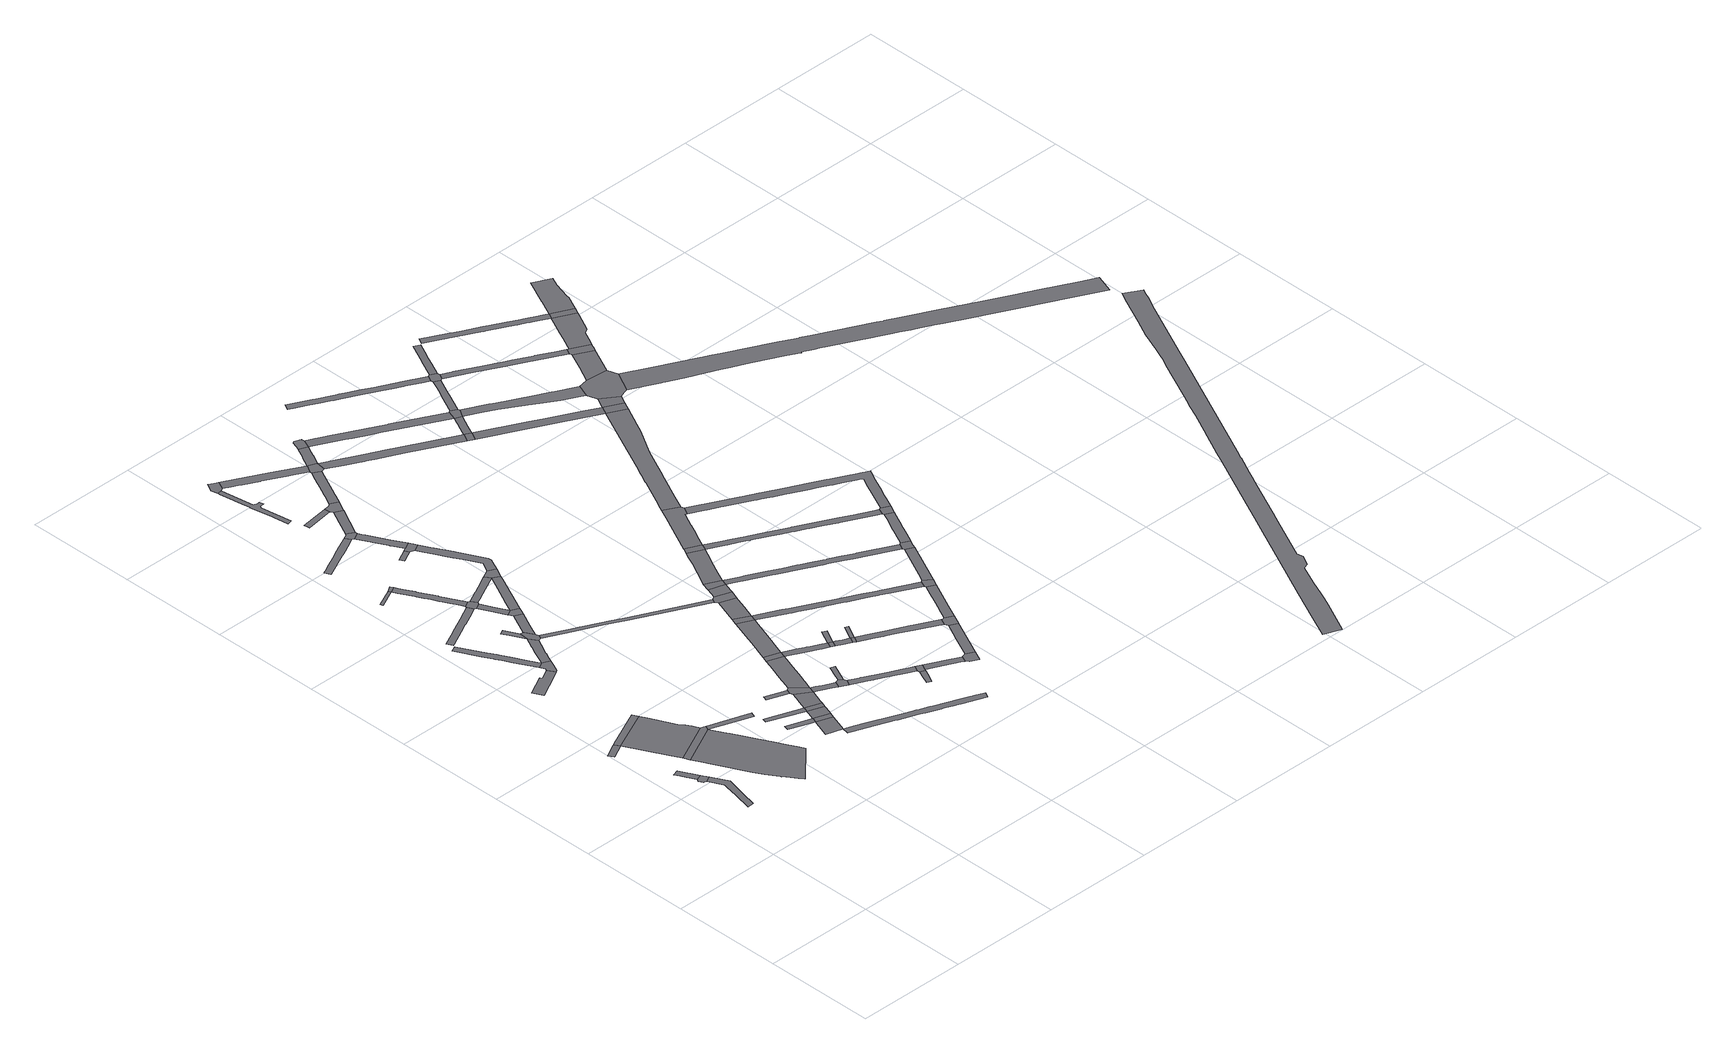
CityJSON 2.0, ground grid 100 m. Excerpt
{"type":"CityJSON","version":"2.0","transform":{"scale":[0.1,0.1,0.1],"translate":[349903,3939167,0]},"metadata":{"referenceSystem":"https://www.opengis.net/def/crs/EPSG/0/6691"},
"CityObjects":{
"road1":{"type":"Road","attributes":{"RoadStructureAttribute.sectionType":"1"},"geometry":[{"type":"MultiSurface","lod":"1","boundaries":[[[0,1,2,3,4,5,6,7,8,9]]]}]},
"road2":{"type":"Road","attributes":{"RoadStructureAttribute.sectionType":"1"},"geometry":[{"type":"MultiSurface","lod":"1","boundaries":[[[10,11,12,13,14,15,16]]]}]},
"road3":{"type":"Road","geometry":[{"type":"MultiSurface","lod":"1","boundaries":[[[17,18,19,4,3,20,21,15,14]]]}]},
"road4":{"type":"Road","attributes":{"function":"2","RoadStructureAttribute.sectionType":"1"},"geometry":[{"type":"MultiSurface","lod":"1","boundaries":[[[22,23,24,25,26,27,28,29,30,31,32,33,34,35,26]]]}]},
"road5":{"type":"Road","geometry":[{"type":"MultiSurface","lod":"1","boundaries":[[[35,36,37,22,26]]]}]},
"road6":{"type":"Road","geometry":[{"type":"MultiSurface","lod":"1","boundaries":[[[38,39,40,29,28]]]}]},
"road7":{"type":"Road","attributes":{"function":"2"},"geometry":[{"type":"MultiSurface","lod":"1","boundaries":[[[38,41,42,43,44,45,46,47,48,49,50,51,52,53,54,55,56,57,58,59,60,61,39,62,63,64,65,40,39]]]}]},
"road8":{"type":"Road","attributes":{"RoadStructureAttribute.sectionType":"1"},"geometry":[{"type":"MultiSurface","lod":"1","boundaries":[[[66,67,68,69,70,71,72,73,74]]]}]},
"road9":{"type":"Road","attributes":{"RoadStructureAttribute.sectionType":"1"},"geometry":[{"type":"MultiSurface","lod":"1","boundaries":[[[75,76,77,78,79,80,81,82,83,84,85,86,87,88,89,90]]]}]},
"road10":{"type":"Road","geometry":[{"type":"MultiSurface","lod":"1","boundaries":[[[91,70,69,92,93,94,95,96,75,90]]]}]},
"road11":{"type":"Road","attributes":{"RoadStructureAttribute.sectionType":"1"},"geometry":[{"type":"MultiSurface","lod":"1","boundaries":[[[97,98,99,100,101,102,103,104,105,106,107,108,109,110,111,112,113,114,115,116,117]]]}]},
"road12":{"type":"Road","attributes":{"RoadStructureAttribute.sectionType":"1"},"geometry":[{"type":"MultiSurface","lod":"1","boundaries":[[[96,118,119,120,121,122,123,124,125,126,127,128,75]]]}]},
"road13":{"type":"Road","attributes":{"RoadStructureAttribute.sectionType":"1"},"geometry":[{"type":"MultiSurface","lod":"1","boundaries":[[[129,130,131,132]]]}]},
"road14":{"type":"Road","attributes":{"RoadStructureAttribute.sectionType":"1"},"geometry":[{"type":"MultiSurface","lod":"1","boundaries":[[[133,134,135,136,124,137]]]}]},
"road15":{"type":"Road","attributes":{"RoadStructureAttribute.sectionType":"1"},"geometry":[{"type":"MultiSurface","lod":"1","boundaries":[[[138,139,140,141,142]]]}]},
"road16":{"type":"Road","geometry":[{"type":"MultiSurface","lod":"1","boundaries":[[[143,144,137,124,123,145,146]]]}]},
"road17":{"type":"Road","geometry":[{"type":"MultiSurface","lod":"1","boundaries":[[[147,148,132,131]]]}]},
"road18":{"type":"Road","attributes":{"RoadStructureAttribute.sectionType":"1"},"geometry":[{"type":"MultiSurface","lod":"1","boundaries":[[[149,150,151,152,153]]]}]},
"road19":{"type":"Road","geometry":[{"type":"MultiSurface","lod":"1","boundaries":[[[154,155,156,157,158,159,160,161,141]]]}]},
"road20":{"type":"Road","attributes":{"RoadStructureAttribute.sectionType":"1"},"geometry":[{"type":"MultiSurface","lod":"1","boundaries":[[[162,163,164,165,166,167,168,169,170,171,172,173,174,175,176,177,178,179,180,181,182,183,184,147,131]]]}]},
"road21":{"type":"Road","attributes":{"RoadStructureAttribute.sectionType":"1"},"geometry":[{"type":"MultiSurface","lod":"1","boundaries":[[[185,186,187,188,144,143,189,190]]]}]},
"road22":{"type":"Road","geometry":[{"type":"MultiSurface","lod":"1","boundaries":[[[141,161,191,142]]]}]},
"road23":{"type":"Road","geometry":[{"type":"MultiSurface","lod":"1","boundaries":[[[192,193,194,195,175,174,196,105,104]]]}]},
"road24":{"type":"Road","attributes":{"RoadStructureAttribute.sectionType":"1"},"geometry":[{"type":"MultiSurface","lod":"1","boundaries":[[[197,193,192,198,199,200,201]]]}]},
"road25":{"type":"Road","attributes":{"RoadStructureAttribute.sectionType":"1"},"geometry":[{"type":"MultiSurface","lod":"1","boundaries":[[[191,202,203,153,204,142]]]}]},
"road26":{"type":"Road","attributes":{"RoadStructureAttribute.sectionType":"1"},"geometry":[{"type":"MultiSurface","lod":"1","boundaries":[[[205,206,207,208,209,210,211,212,213,214,215,216,217,218,219,220,221,222,223,224,225]]]}]},
"road27":{"type":"Road","geometry":[{"type":"MultiSurface","lod":"1","boundaries":[[[226,227,228,201,200,229,230,185,190]]]}]},
"road28":{"type":"Road","attributes":{"RoadStructureAttribute.sectionType":"1"},"geometry":[{"type":"MultiSurface","lod":"1","boundaries":[[[231,232,233,234]]]}]},
"road29":{"type":"Road","geometry":[{"type":"MultiSurface","lod":"1","boundaries":[[[203,235,149,153]]]}]},
"road30":{"type":"Road","attributes":{"RoadStructureAttribute.sectionType":"1"},"geometry":[{"type":"MultiSurface","lod":"1","boundaries":[[[235,236,237,238,239,240,241,149]]]}]},
"road31":{"type":"Road","attributes":{"RoadStructureAttribute.sectionType":"1"},"geometry":[{"type":"MultiSurface","lod":"1","boundaries":[[[242,243,244,245,246,247,248,249,195,194,250,251,252,253,254,255,256,201,228,257,258,252]]]}]},
"road32":{"type":"Road","geometry":[{"type":"MultiSurface","lod":"1","boundaries":[[[233,238,237,259,260,234]]]}]},
"road33":{"type":"Road","geometry":[{"type":"MultiSurface","lod":"1","boundaries":[[[261,262,263,264,265]]]}]},
"road34":{"type":"Road","geometry":[{"type":"MultiSurface","lod":"1","boundaries":[[[266,267,268,269,270,271,272,273,274,275,276,277,278,279,280,281,282,283]]]}]},
"road35":{"type":"Road","geometry":[{"type":"MultiSurface","lod":"1","boundaries":[[[284,285,214,213,286,287,288,289]]]}]},
"road36":{"type":"Road","attributes":{"RoadStructureAttribute.sectionType":"1"},"geometry":[{"type":"MultiSurface","lod":"1","boundaries":[[[290,291,292,293,259,237,294,295]]]}]},
"road37":{"type":"Road","attributes":{"RoadStructureAttribute.sectionType":"1"},"geometry":[{"type":"MultiSurface","lod":"1","boundaries":[[[296,297,298,299,300,260,259,301,302,303,304,305,306,307,308,309]]]}]},
"road38":{"type":"Road","attributes":{"RoadStructureAttribute.sectionType":"1"},"geometry":[{"type":"MultiSurface","lod":"1","boundaries":[[[310,311,312,313,287,286,314,315,316,317,318,319,320,321,322,323,324]]]}]},
"road39":{"type":"Road","attributes":{"RoadStructureAttribute.sectionType":"1"},"geometry":[{"type":"MultiSurface","lod":"1","boundaries":[[[325,326,327,328,329,330,331,332,333,334,335,336,337,338,339,340,341,342,343,344,345,346,347,348,349,350,351,352,353,354,355,356,357,358,359,159,360]]]}]},
"road40":{"type":"Road","geometry":[{"type":"MultiSurface","lod":"1","boundaries":[[[361,283,282,362,363,364,365]]]}]},
"road41":{"type":"Road","attributes":{"RoadStructureAttribute.sectionType":"1"},"geometry":[{"type":"MultiSurface","lod":"1","boundaries":[[[145,366,367,368,369,370,371,372,373,374,375,376,377,378,379,146]]]}]},
"road42":{"type":"Road","attributes":{"RoadStructureAttribute.sectionType":"1"},"geometry":[{"type":"MultiSurface","lod":"1","boundaries":[[[380,381,382,383,384,385]]]}]},
"road43":{"type":"Road","geometry":[{"type":"MultiSurface","lod":"1","boundaries":[[[258,386,387,242,252]]]}]},
"road44":{"type":"Road","geometry":[{"type":"MultiSurface","lod":"1","boundaries":[[[388,389,390,391,324,323,261,265]]]}]},
"road45":{"type":"Road","geometry":[{"type":"MultiSurface","lod":"1","boundaries":[[[392,393,394,395,290,295]]]}]},
"road46":{"type":"Road","attributes":{"RoadStructureAttribute.sectionType":"1"},"geometry":[{"type":"MultiSurface","lod":"1","boundaries":[[[396,397,398,289,288,399]]]}]},
"road47":{"type":"Road","attributes":{"RoadStructureAttribute.sectionType":"1"},"geometry":[{"type":"MultiSurface","lod":"1","boundaries":[[[386,400,401,402,403,404,405,389,388,406,407,408,409,410,411,412,413,414,415,387]]]}]},
"road48":{"type":"Road","geometry":[{"type":"MultiSurface","lod":"1","boundaries":[[[416,417,296,309]]]}]},
"road49":{"type":"Road","attributes":{"RoadStructureAttribute.sectionType":"1"},"geometry":[{"type":"MultiSurface","lod":"1","boundaries":[[[418,419,420,395,394]]]}]},
"road50":{"type":"Road","geometry":[{"type":"MultiSurface","lod":"1","boundaries":[[[421,422,423,385,384,396,399,424,425,426,427]]]}]},
"road51":{"type":"Road","attributes":{"RoadStructureAttribute.sectionType":"1"},"geometry":[{"type":"MultiSurface","lod":"1","boundaries":[[[428,429,430,431,432,433,434,435,436,417,416]]]}]},
"road52":{"type":"Road","attributes":{"RoadStructureAttribute.sectionType":"1"},"geometry":[{"type":"MultiSurface","lod":"1","boundaries":[[[437,438,439,440,441,442,393,392,443,444,445,446,447,448,449,450,451,452]]]}]},
"road53":{"type":"Road","attributes":{"RoadStructureAttribute.sectionType":"1"},"geometry":[{"type":"MultiSurface","lod":"1","boundaries":[[[453,454,363,362,455,456,457,458,459,460,461,462,463,464]]]}]},
"road54":{"type":"Road","attributes":{"RoadStructureAttribute.sectionType":"1"},"geometry":[{"type":"MultiSurface","lod":"1","boundaries":[[[465,466,467,468,469,470,471,472,473,474,475,476,477,416,309]]]}]},
"road55":{"type":"Road","attributes":{"RoadStructureAttribute.sectionType":"1"},"geometry":[{"type":"MultiSurface","lod":"1","boundaries":[[[426,478,479,480,481,482,483,484,485,486,487,488,489,490,491,427]]]}]},
"road56":{"type":"Road","geometry":[{"type":"MultiSurface","lod":"1","boundaries":[[[492,493,433,432,494]]]}]},
"road57":{"type":"Road","attributes":{"RoadStructureAttribute.sectionType":"1"},"geometry":[{"type":"MultiSurface","lod":"1","boundaries":[[[495,496,497,498,499,500,501]]]}]},
"road58":{"type":"Road","geometry":[{"type":"MultiSurface","lod":"1","boundaries":[[[468,502,503,469]]]}]},
"road59":{"type":"Road","attributes":{"RoadStructureAttribute.sectionType":"1"},"geometry":[{"type":"MultiSurface","lod":"1","boundaries":[[[504,505,506,507,492,494]]]}]},
"road60":{"type":"Road","geometry":[{"type":"MultiSurface","lod":"1","boundaries":[[[451,501,500,508,509,452]]]}]},
"road61":{"type":"Road","attributes":{"RoadStructureAttribute.sectionType":"1"},"geometry":[{"type":"MultiSurface","lod":"1","boundaries":[[[502,510,511,512,513,514,503]]]}]},
"road62":{"type":"Road","attributes":{"RoadStructureAttribute.sectionType":"1"},"geometry":[{"type":"MultiSurface","lod":"1","boundaries":[[[503,515,516,469]]]}]},
"road63":{"type":"Road","geometry":[{"type":"MultiSurface","lod":"1","boundaries":[[[463,484,483,517,518,464]]]}]},
"road64":{"type":"Road","geometry":[{"type":"MultiSurface","lod":"1","boundaries":[[[519,512,511,520]]]}]},
"road65":{"type":"Road","geometry":[{"type":"MultiSurface","lod":"1","boundaries":[[[370,369,521,507,506,522,523]]]}]},
"road66":{"type":"Road","attributes":{"RoadStructureAttribute.sectionType":"1"},"geometry":[{"type":"MultiSurface","lod":"1","boundaries":[[[508,524,525,526,527,528,529,530,531,509]]]}]},
"road67":{"type":"Road","attributes":{"RoadStructureAttribute.sectionType":"1"},"geometry":[{"type":"MultiSurface","lod":"1","boundaries":[[[522,532,533,534,523]]]}]},
"road68":{"type":"Road","attributes":{"RoadStructureAttribute.sectionType":"1"},"geometry":[{"type":"MultiSurface","lod":"1","boundaries":[[[519,535,536,512]]]}]},
"road69":{"type":"Road","attributes":{"RoadStructureAttribute.sectionType":"1"},"geometry":[{"type":"MultiSurface","lod":"1","boundaries":[[[537,538,539,464,518,540,541,542,543,544,545,546]]]}]},
"road70":{"type":"Road","geometry":[{"type":"MultiSurface","lod":"1","boundaries":[[[547,548,534,533]]]}]},
"road71":{"type":"Road","geometry":[{"type":"MultiSurface","lod":"1","boundaries":[[[537,546,549,550,551,552,553,554,555]]]}]},
"road72":{"type":"Road","geometry":[{"type":"MultiSurface","lod":"1","boundaries":[[[556,557,558,529,528,559,560]]]}]},
"road73":{"type":"Road","attributes":{"RoadStructureAttribute.sectionType":"1"},"geometry":[{"type":"MultiSurface","lod":"1","boundaries":[[[561,562,563,564,565,566,567,568,569,570,571,572,573,574,575,576,577,519,520]]]}]},
"road74":{"type":"Road","attributes":{"RoadStructureAttribute.sectionType":"1"},"geometry":[{"type":"MultiSurface","lod":"1","boundaries":[[[578,579,580,581,582,583,584,548,547,585,586,587,588,589,590]]]}]},
"road75":{"type":"Road","attributes":{"RoadStructureAttribute.sectionType":"1"},"geometry":[{"type":"MultiSurface","lod":"1","boundaries":[[[432,591,592,593,594,595,596,597,598,599,600,601,602,603,604,605,606,607,608,609,610,611,612,613,614,615,616,617,618,619,620,494]]]}]},
"road76":{"type":"Road","attributes":{"RoadStructureAttribute.sectionType":"1"},"geometry":[{"type":"MultiSurface","lod":"1","boundaries":[[[621,622,623,624,625,626,627,628,558,557]]]}]},
"road77":{"type":"Road","geometry":[{"type":"MultiSurface","lod":"1","boundaries":[[[629,630,578,590,631]]]}]},
"road78":{"type":"Road","attributes":{"RoadStructureAttribute.sectionType":"1"},"geometry":[{"type":"MultiSurface","lod":"1","boundaries":[[[632,633,634,635,636,637,638,518,517,639,640,641,642,643,644,645,646,647,648,649]]]}]},
"road79":{"type":"Road","geometry":[{"type":"MultiSurface","lod":"1","boundaries":[[[623,650,651,652,569,568,624]]]}]},
"road80":{"type":"Road","geometry":[{"type":"MultiSurface","lod":"1","boundaries":[[[653,654,655,656,629,631,657,658,659,660,661,662,663,664,665,666,667]]]}]},
"road81":{"type":"Road","attributes":{"RoadStructureAttribute.sectionType":"1"},"geometry":[{"type":"MultiSurface","lod":"1","boundaries":[[[668,669,670,671,672,673,674,675,676,677,678,679,680,681,682,683,684,685,686,687,688,689,690,549,546]]]}]},
"road82":{"type":"Road","attributes":{"RoadStructureAttribute.sectionType":"1"},"geometry":[{"type":"MultiSurface","lod":"1","boundaries":[[[691,692,693,694,695,696,697,698,699,700,701,702,703,704,705,706,547,533,707,708,709,710,711,712,713,714,715,716,717,718,719]]]}]},
"road83":{"type":"Road","attributes":{"RoadStructureAttribute.sectionType":"1"},"geometry":[{"type":"MultiSurface","lod":"1","boundaries":[[[720,721,722,723,724,725,726,651,650]]]}]},
"road84":{"type":"Road","geometry":[{"type":"MultiSurface","lod":"1","boundaries":[[[727,649,648,728]]]}]},
"road85":{"type":"Road","geometry":[{"type":"MultiSurface","lod":"1","boundaries":[[[722,721,729,730,731,610,609]]]}]},
"road86":{"type":"Road","attributes":{"RoadStructureAttribute.sectionType":"1"},"geometry":[{"type":"MultiSurface","lod":"1","boundaries":[[[732,733,734,735,736,737,738,739,740,741,742,743,744,745,746,747,748,749,750,751,752,753,754,755,756,757,758,759,760,761,762,763]]]}]},
"road87":{"type":"Road","attributes":{"RoadStructureAttribute.sectionType":"1"},"geometry":[{"type":"MultiSurface","lod":"1","boundaries":[[[764,765,766,767,768,769,770,771,772,773,774,775,776,777,778,779,780,781,782,783,784,785,786,787,788,789,790,791,792,793,794,795,631,590]]]}]},
"road88":{"type":"Road","attributes":{"RoadStructureAttribute.sectionType":"1"},"geometry":[{"type":"MultiSurface","lod":"1","boundaries":[[[796,797,798,799,800,801,731,730]]]}]},
"road89":{"type":"Road","geometry":[{"type":"MultiSurface","lod":"1","boundaries":[[[802,803,675,674,804,805,806]]]}]},
"road90":{"type":"Road","geometry":[{"type":"MultiSurface","lod":"1","boundaries":[[[798,797,807,808,809,691,719]]]}]},
"road91":{"type":"Road","attributes":{"RoadStructureAttribute.sectionType":"1"},"geometry":[{"type":"MultiSurface","lod":"1","boundaries":[[[810,811,812,813,814,815,816,817,818,819,653,667,820,821,822,823,824,825,826,827,828,829]]]}]},
"road92":{"type":"Road","attributes":{"RoadStructureAttribute.sectionType":"1"},"geometry":[{"type":"MultiSurface","lod":"1","boundaries":[[[830,831,832,833,834,835,836,802,806]]]}]},
"road93":{"type":"Road","attributes":{"RoadStructureAttribute.sectionType":"1"},"geometry":[{"type":"MultiSurface","lod":"1","boundaries":[[[837,838,839,840,841,727,728,842,843,829]]]}]},
"road94":{"type":"Road","attributes":{"RoadStructureAttribute.sectionType":"1"},"geometry":[{"type":"MultiSurface","lod":"1","boundaries":[[[844,845,846,847,848,849,850,851,852,853,854,855,856,857,858,859,860,861,862,863,666,665,864,865,866,867,868,869,870,871,872,873,874,875,876,877,878,879,880,881,882,883,884,885,886,887,888,889,890,891]]]}]},
"road95":{"type":"Road","attributes":{"RoadStructureAttribute.sectionType":"1"},"geometry":[{"type":"MultiSurface","lod":"1","boundaries":[[[892,893,894,895,896,897,898,805,804,674,899,900,901,902,903,904,905,906,907,649,727,908,909,910,911,912,913,914,915,804,916,917,918,919,920,921,922,923,924,925]]]}]},
"road96":{"type":"Road","attributes":{"RoadStructureAttribute.sectionType":"1"},"geometry":[{"type":"MultiSurface","lod":"1","boundaries":[[[926,927,928,929,809,808,930,931,932,933,934,935,936,937]]]}]},
"road97":{"type":"Road","geometry":[{"type":"MultiSurface","lod":"1","boundaries":[[[833,832,938,939,940,941,732,763]]]}]},
"road98":{"type":"Road","geometry":[{"type":"MultiSurface","lod":"1","boundaries":[[[890,781,780,937,936,891]]]}]},
"road99":{"type":"Road","attributes":{"RoadStructureAttribute.sectionType":"1"},"geometry":[{"type":"MultiSurface","lod":"1","boundaries":[[[942,943,944,945,946,947,948,949,941,940]]]}]},
"road100":{"type":"Road","geometry":[{"type":"MultiSurface","lod":"1","boundaries":[[[828,950,837,829]]]}]},
"road101":{"type":"Road","attributes":{"RoadStructureAttribute.sectionType":"1"},"geometry":[{"type":"MultiSurface","lod":"1","boundaries":[[[951,952,953,837,950,954,955]]]}]},
"road102":{"type":"Road","attributes":{"RoadStructureAttribute.sectionType":"1"},"geometry":[{"type":"MultiSurface","lod":"1","boundaries":[[[956,957,958,959,960,961,962,963,964,965,966,967,968,969,970,971,939,938,972,973,974,975,976,977,978,979,980]]]}]},
"road103":{"type":"Road","geometry":[{"type":"MultiSurface","lod":"1","boundaries":[[[954,981,982,983,984,985,925,924,986,955]]]}]},
"road104":{"type":"Road","attributes":{"RoadStructureAttribute.sectionType":"1"},"geometry":[{"type":"MultiSurface","lod":"1","boundaries":[[[984,987,988,989,990,985]]]}]},
"road105":{"type":"Road","attributes":{"RoadStructureAttribute.sectionType":"1"},"geometry":[{"type":"MultiSurface","lod":"1","boundaries":[[[991,992,993,994,995,996,997,998,999,1000,1001,1002,1003,1004,1005,1006,1007,1008,1009,1010,1011,1012,1013,1014,1015,1016,1017,1018,1019,1020,1021,1022,1023]]]}]},
"road106":{"type":"Road","geometry":[{"type":"MultiSurface","lod":"1","boundaries":[[[956,980,1024,989,988,1025,1026,1027,1028]]]}]},
"road107":{"type":"Road","attributes":{"RoadStructureAttribute.sectionType":"1"},"geometry":[{"type":"MultiSurface","lod":"1","boundaries":[[[1029,1030,1031,1032,1028,1027,1033,1034,1035,1036,1037,1038,1039,1040,1041]]]}]},
"road108":{"type":"Road","geometry":[{"type":"MultiSurface","lod":"1","boundaries":[[[1040,1042,1007,1006,1041]]]}]},
"road109":{"type":"Road","attributes":{"RoadStructureAttribute.sectionType":"1"},"geometry":[{"type":"MultiSurface","lod":"1","boundaries":[[[1043,1044,1045,1007,1042,1046,1047,1048,1049]]]}]},
"road110":{"type":"Road","attributes":{"RoadStructureAttribute.sectionType":"1"},"geometry":[{"type":"MultiSurface","lod":"1","boundaries":[[[1050,1051,1052,1053,1054,1055,1056,1057,1058,1059,1060,1061,1062,1063,1064,1065,1066,1067,1068,1069,1070,1071,1072,1073,1074,1075,1076,1077,1078,1079,1080,1081,1082,1083,1084,1085,1086,1087,1088,1089,1090,1091,1092,1093,1094,1095,1096,1097,1098,1099,1100,1101,1102,1103,1104]]]}]},
"road111":{"type":"Road","attributes":{"RoadStructureAttribute.sectionType":"1"},"geometry":[{"type":"MultiSurface","lod":"1","boundaries":[[[982,1105,1106,1107,1108,1109,1110,1111,1112,1113,1114,1115,1116,1117,1118,1119,1120,1121,1122,1123,1124,1125,1126,1127,1128,1129,1130,1131,1132,1133,1134,1135,1136,1137,1138,1139,1140,1141,1142,1143,1144,1145,1146,1147,1148,1149,1150,1151,1152,1153,1154,1155,1156,1157,1158,1159,1160,1161,1162,983]]]}]}
},
"vertices":[
[354,1576,0],[392,1729,0],[435,1906,0],[358,2055,0],[307,2029,0],[369,1904,0],[367,1884,0],[364,1874,0],[336,1742,0],[299,1575,0],
[187,2268,0],[210,2223,0],[234,2176,0],[254,2136,0],[272,2099,0],[326,2119,0],[241,2288,0],
[261,2078,0],[281,2038,0],[302,2030,0],[346,2079,0],[343,2086,0],
[135,2868,0],[125,2862,0],[2,2800,0],[28,2747,0],[165,2819,0],[338,2471,0],[386,2374,0],[758,2558,0],[727,2619,0],[705,2664,0],[670,2696,0],[647,2745,0],[560,2930,0],[531,2991,0],
[506,3045,0],[150,2877,0],
[414,2316,0],[786,2501,0],[801,2543,0],
[453,2239,0],[496,2151,0],[636,1867,0],[686,1783,0],[751,1676,0],[754,1670,0],[755,1670,0],[775,1642,0],[778,1638,0],[794,1614,0],[831,1562,0],[859,1523,0],[1143,1803,0],[1120,1848,0],[1071,1944,0],[1027,2030,0],[959,2162,0],[903,2271,0],[865,2345,0],[864,2347,0],[841,2391,0],[900,2462,0],[1156,2374,0],[1170,2416,0],[913,2505,0],
[209,3693,0],[323,3753,0],[472,3836,0],[489,3846,0],[450,3912,0],[417,3893,0],[354,3856,0],[341,3878,0],[162,3784,0],
[490,4004,0],[472,4036,0],[422,4128,0],[378,4214,0],[330,4308,0],[322,4323,0],[284,4396,0],[168,4621,0],[115,4595,0],[222,4384,0],[267,4299,0],[272,4288,0],[298,4238,0],[340,4157,0],[340,4155,0],[435,3975,0],
[459,3930,0],[503,3857,0],[531,3916,0],[548,3954,0],[550,3957,0],[557,3973,0],
[184,4645,0],[334,4722,0],[340,4725,0],[344,4727,0],[428,4769,0],[430,4770,0],[515,4813,0],[615,4863,0],[588,4917,0],[468,4856,0],[465,4854,0],[426,4834,0],[403,4823,0],[373,4807,0],[371,4806,0],[340,4791,0],[324,4783,0],[322,4782,0],[293,4767,0],[148,4695,0],[175,4640,0],
[575,4013,0],[585,4035,0],[601,4070,0],[602,4072,0],[624,4118,0],[678,4227,0],[630,4303,0],[583,4205,0],[581,4201,0],[558,4152,0],[503,4036,0],
[146,5410,0],[157,5388,0],[320,5467,0],[309,5488,0],
[576,4514,0],[533,4495,0],[567,4429,0],[613,4338,0],[639,4386,0],
[1229,2115,0],[1219,2070,0],[1323,2032,0],[1437,1990,0],[1452,2036,0],
[714,4301,0],[668,4381,0],[710,4238,0],[724,4272,0],
[375,5493,0],[360,5523,0],
[1501,2178,0],[1200,2286,0],[1177,2294,0],[1166,2257,0],[1487,2136,0],
[1430,1972,0],[1404,1897,0],[1401,1888,0],[1397,1878,0],[1377,1820,0],[1523,1779,0],[1576,1934,0],[1579,1941,0],
[345,5419,0],[410,5294,0],[414,5285,0],[442,5230,0],[457,5202,0],[467,5182,0],[468,5181,0],[498,5122,0],[501,5116,0],[538,5043,0],[548,5023,0],[553,5014,0],[592,4936,0],[646,4965,0],[637,4983,0],[540,5172,0],[538,5177,0],[464,5320,0],[457,5334,0],[454,5340,0],[420,5406,0],[399,5446,0],[382,5477,0],
[767,4589,0],[726,4503,0],[711,4472,0],[669,4383,0],[768,4414,0],[836,4556,0],
[1595,1987,0],
[631,4859,0],[686,4883,0],[693,4903,0],[665,4957,0],[588,4918,0],
[743,4769,0],[695,4730,0],[701,4717,0],[746,4630,0],[800,4657,0],
[1620,2061,0],[1629,2086,0],[1476,2105,0],
[159,5951,0],[383,6059,0],[384,6059,0],[387,6061,0],[392,6063,0],[461,6097,0],[500,6116,0],[504,6118,0],[585,6158,0],[555,6210,0],[542,6203,0],[460,6164,0],[443,6156,0],[400,6134,0],[358,6114,0],[309,6090,0],[260,6066,0],[208,6040,0],[151,6012,0],[148,6010,0],[133,6003,0],
[840,4565,0],[867,4621,0],[868,4624,0],[747,4626,0],[751,4625,0],
[1384,2497,0],[1369,2455,0],[1554,2389,0],[1568,2432,0],
[1643,2128,0],
[1654,2158,0],[1696,2278,0],[1566,2363,0],[1538,2281,0],[1533,2269,0],[1531,2264,0],
[962,5108,0],[894,5074,0],[890,5071,0],[781,5014,0],[774,5010,0],[771,5009,0],[673,4961,0],[666,4958,0],[734,4924,0],[798,4956,0],[991,5053,0],[929,4924,0],[902,4870,0],[875,4814,0],[844,4750,0],[1041,4983,0],[1059,5020,0],
[1717,2334,0],[1596,2448,0],
[766,5775,0],[658,5719,0],[679,5679,0],[746,5714,0],[787,5735,0],
[281,7286,0],[318,7048,0],[326,6998,0],[326,6997,0],[344,6891,0],[361,6790,0],[364,6771,0],[384,6648,0],[426,6657,0],[382,6937,0],[391,6954,0],[434,6963,0],[422,7000,0],[390,6994,0],[377,7002,0],[369,7008,0],[322,7308,0],[279,7301,0],
[595,6229,0],[557,6211,0],[603,6151,0],[669,6186,0],[669,6208,0],[601,6242,0],
[1906,2242,0],[1812,2287,0],[1809,2289,0],[1758,2314,0],[1836,2210,0],[1880,2188,0],
[1722,2810,0],[1701,2749,0],[1634,2555,0],[1625,2532,0],[1615,2504,0],[1725,2358,0],[1746,2419,0],[1749,2428,0],[1767,2479,0],[1783,2522,0],[1829,2658,0],[1837,2680,0],[1839,2686,0],[1865,2761,0],
[848,5843,0],[791,5952,0],[698,6130,0],[692,6142,0],[632,6096,0],[664,6035,0],[671,6021,0],[724,5923,0],[728,5916,0],[738,5895,0],[739,5894,0],[741,5889,0],[742,5887,0],[793,5789,0],[858,5823,0],
[1538,1708,0],[1730,1633,0],[1894,1569,0],[1905,1565,0],[2060,1504,0],[2110,1484,0],[2116,1482,0],[2196,1450,0],[2239,1432,0],[2260,1424,0],[2329,1398,0],[2387,1375,0],[2392,1373,0],[2596,1292,0],[2598,1291,0],[2624,1344,0],[2622,1345,0],[2535,1379,0],[2510,1390,0],[2507,1391,0],[2430,1422,0],[2326,1463,0],[2206,1511,0],[2199,1514,0],[2102,1551,0],[2089,1557,0],[2084,1559,0],[2078,1561,0],[2064,1566,0],[1976,1601,0],[1808,1666,0],[1804,1668,0],[1711,1705,0],[1606,1746,0],[1593,1751,0],[1511,1719,0],
[269,7364,0],[346,7325,0],[384,7399,0],[351,7416,0],[307,7439,0],
[954,4122,0],[1187,4011,0],[1344,3936,0],[1978,3631,0],[1995,3667,0],[1790,3765,0],[1354,3972,0],[1239,4027,0],[1187,4052,0],[1026,4129,0],[1023,4131,0],[946,4168,0],[943,4169,0],[942,4170,0],
[656,6573,0],[455,6542,0],[460,6513,0],[463,6492,0],[720,6532,0],[712,6581,0],
[1103,5112,0],[1034,5145,0],
[827,5723,0],[893,5757,0],[878,5786,0],[865,5810,0],
[1959,2150,0],[1984,2202,0],[1974,2231,0],[1940,2253,0],
[737,6507,0],[674,6384,0],[672,6381,0],[806,6471,0],
[1156,5224,0],[1155,5253,0],[1034,5486,0],[1027,5500,0],[952,5643,0],[949,5649,0],[855,5667,0],[855,5666,0],[904,5570,0],[904,5569,0],[939,5503,0],[969,5446,0],[994,5399,0],[1006,5376,0],[1015,5359,0],[1079,5234,0],
[1884,2817,0],[1742,2866,0],
[2048,2392,0],[2011,2407,0],[1971,2320,0],
[777,6598,0],[763,6590,0],[753,6587,0],[813,6485,0],[839,6535,0],[859,6574,0],[788,6610,0],
[1963,3044,0],[1963,3045,0],[1989,3119,0],[2014,3191,0],[2035,3252,0],[1899,3320,0],[1853,3186,0],[1829,3117,0],[1809,3059,0],
[2435,1985,0],[2375,2014,0],[2278,2061,0],[2091,2151,0],[2087,2153,0],[2080,2157,0],[1991,2135,0],[1992,2134,0],[2059,2101,0],[2093,2084,0],[2134,2064,0],[2147,2058,0],[2253,2007,0],[2366,1952,0],[2452,1910,0],[2479,1964,0],
[755,7211,0],[401,7391,0],[392,7301,0],[395,7300,0],[479,7257,0],[492,7251,0],[622,7185,0],[626,7183,0],[805,7091,0],[855,7066,0],[971,7006,0],[1018,7076,0],
[2012,2688,0],[2136,2629,0],[2141,2626,0],[2197,2599,0],[2223,2652,0],[2167,2680,0],[2165,2681,0],[2100,2712,0],[2079,2723,0],[2073,2726,0],[2060,2732,0],[1995,2763,0],[1980,2770,0],
[875,6605,0],[895,6646,0],[905,6665,0],[913,6679,0],[995,6850,0],[1043,6944,0],[978,6987,0],[935,6907,0],[932,6900,0],[931,6898,0],[891,6813,0],[843,6718,0],[834,6700,0],[790,6614,0],
[1920,3382,0],[1919,3377,0],[2055,3309,0],
[2428,1821,0],[2399,1757,0],[2436,1739,0],[2479,1826,0],[2495,1859,0],[2500,1869,0],[2460,1889,0],
[2236,2580,0],[2261,2633,0],
[2097,3430,0],[2129,3523,0],[2140,3553,0],[1997,3603,0],
[2507,1884,0],[2533,1938,0],
[2275,2561,0],[2363,2518,0],[2389,2572,0],[2332,2600,0],[2283,2623,0],
[2332,2764,0],[2288,2781,0],
[1076,6955,0],[1092,7042,0],
[2419,2559,0],[2392,2504,0],
[1986,3627,0],[2167,3631,0],[2025,3680,0],
[2531,1873,0],[2580,1848,0],[2598,1839,0],[2769,1758,0],[2800,1743,0],[2825,1797,0],[2712,1851,0],[2623,1894,0],
[2176,3658,0],[2203,3734,0],[2059,3782,0],
[2487,2689,0],[2458,2701,0],
[1117,7276,0],[1070,7181,0],[1066,7173,0],[1102,7060,0],[1107,7070,0],[1141,7137,0],[1144,7144,0],[1177,7209,0],[1185,7225,0],[1194,7244,0],
[2222,3792,0],[2084,3857,0],
[1228,7322,0],[1226,7332,0],[1224,7343,0],[1226,7345,0],[1168,7370,0],[1150,7363,0],[1119,7280,0],
[2894,1681,0],[2940,1776,0],[2869,1811,0],[2817,1735,0],[2822,1716,0],
[2460,2471,0],[2526,2439,0],[2586,2410,0],[2612,2398,0],[2683,2364,0],[2818,2297,0],[2875,2270,0],[3023,2195,0],[3052,2254,0],[2873,2343,0],[2830,2363,0],[2679,2435,0],[2664,2442,0],[2498,2521,0],[2497,2522,0],[2483,2528,0],[2448,2544,0],
[2273,4232,0],[2246,4178,0],[2208,4101,0],[2187,4058,0],[2166,4016,0],[2141,3967,0],[2115,3917,0],[2267,3885,0],[2312,3979,0],[2331,4014,0],[2363,4078,0],[2379,4109,0],[2409,4168,0],
[2150,3195,0],[2189,3176,0],[2206,3168,0],[2267,3137,0],[2279,3132,0],[2290,3127,0],[2305,3119,0],[2365,3089,0],[2371,3087,0],[2451,3047,0],[2655,2947,0],[2694,2928,0],[2705,2922,0],[2852,2851,0],[2872,2841,0],[2930,2813,0],[2940,2808,0],[3025,2767,0],[3261,2651,0],[3287,2706,0],[3143,2776,0],[3002,2845,0],[2932,2879,0],[2867,2911,0],[2834,2927,0],[2728,2979,0],[2678,3003,0],[2565,3058,0],[2328,3175,0],[2280,3199,0],
[2991,1881,0],[3098,2100,0],[3108,2122,0],[3036,2157,0],[3018,2119,0],[2956,1993,0],[2942,1964,0],[2897,1871,0],
[2299,4288,0],[2295,4278,0],[2434,4222,0],
[2133,6528,0],[1676,6753,0],[1598,6792,0],[1512,6834,0],[1408,6886,0],[1222,6977,0],[1119,7028,0],[1221,6881,0],[1294,6845,0],[1368,6809,0],[1369,6809,0],[1392,6798,0],[1398,6795,0],[1442,6773,0],[1544,6723,0],[1682,6656,0],[2111,6445,0],[2149,6521,0],
[3155,2218,0],[3083,2253,0],[3063,2248,0],
[2529,4757,0],[2499,4696,0],[2485,4666,0],[2389,4470,0],[2488,4331,0],[2495,4345,0],[2498,4351,0],[2507,4369,0],[2553,4462,0],[2556,4469,0],[2617,4591,0],[2621,4600,0],[2639,4591,0],[2675,4662,0],[2665,4691,0],
[1225,7229,0],[1462,7111,0],[1512,7086,0],[1640,7022,0],[1718,6984,0],[2229,6730,0],[2246,6722,0],[2271,6803,0],[2081,6899,0],[1838,7020,0],[1837,7020,0],[1832,7023,0],[1755,7061,0],[1565,7154,0],[1559,7157,0],[1547,7164,0],[1456,7209,0],[1450,7211,0],[1443,7215,0],[1434,7219,0],[1327,7273,0],[1320,7276,0],[1306,7283,0],
[3510,3167,0],[3198,3317,0],[3192,3321,0],[3092,3369,0],[3090,3370,0],[2985,3421,0],[2980,3423,0],[2954,3436,0],[2878,3473,0],[2772,3524,0],[2766,3528,0],[2655,3581,0],[2557,3629,0],[2391,3710,0],[2351,3729,0],[2278,3765,0],[2289,3692,0],[2328,3673,0],[2540,3571,0],[2567,3558,0],[2761,3463,0],[2854,3418,0],[2871,3410,0],[2909,3391,0],[2951,3371,0],[3063,3317,0],[3129,3285,0],[3410,3148,0],[3483,3112,0],
[3214,2341,0],[3340,2599,0],[3268,2634,0],[3227,2549,0],[3186,2466,0],[3149,2391,0],[3140,2372,0],
[2206,6492,0],[2168,6417,0],
[3352,2624,0],[3371,2665,0],[3304,2712,0],
[2483,7244,0],[2284,7343,0],[2269,7350,0],[2145,7412,0],[2095,7437,0],[1988,7489,0],[1971,7498,0],[1883,7540,0],[1841,7562,0],[1817,7574,0],[1658,7651,0],[1657,7652,0],[1649,7656,0],[1450,7754,0],[1422,7699,0],[1463,7680,0],[1513,7654,0],[1565,7630,0],[1622,7601,0],[1644,7590,0],[1749,7538,0],[1759,7533,0],[1824,7501,0],[1948,7440,0],[2020,7404,0],[2024,7402,0],[2097,7367,0],[2175,7328,0],[2264,7285,0],[2272,7281,0],[2411,7213,0],[2458,7190,0],
[2551,4099,0],[2573,4089,0],[2652,4051,0],[2707,4024,0],[2738,4009,0],[2742,4007,0],[2950,3906,0],[2953,3904,0],[3055,3854,0],[3063,3850,0],[3160,3802,0],[3167,3798,0],[3273,3747,0],[3377,3695,0],[3388,3689,0],[3659,3556,0],[3692,3540,0],[3717,3596,0],[3688,3610,0],[3514,3695,0],[3510,3697,0],[3413,3745,0],[3287,3806,0],[3088,3904,0],[3082,3907,0],[3074,3911,0],[2874,4008,0],[2855,4017,0],[2717,4084,0],[2714,4085,0],[2636,4124,0],[2585,4149,0],
[3386,2696,0],[3562,3058,0],[3490,3093,0],[3408,2925,0],[3344,2793,0],[3339,2784,0],
[2292,6812,0],[2275,6805,0],[2305,6695,0],[2352,6767,0],[2347,6786,0],
[3579,3092,0],[3602,3139,0],[3530,3175,0],
[2882,5478,0],[2773,5255,0],[2759,5227,0],[2740,5187,0],[2730,5166,0],[2724,5154,0],[2701,5108,0],[2694,5094,0],[2589,4879,0],[2554,4808,0],[2725,4814,0],[2836,5041,0],[2856,5081,0],[2859,5087,0],[2933,5237,0],[2995,5365,0],[3135,5597,0],[3180,5683,0],[3275,5871,0],[3113,5952,0],
[2433,6964,0],[2456,7013,0],[2519,7143,0],[2465,7168,0],[2427,7091,0],[2392,7016,0],[2380,6990,0],
[3149,6026,0],[3028,6086,0],[2722,6238,0],[2622,6287,0],[2222,6484,0],[2562,6223,0],[2744,6134,0],
[3855,3660,0],[3884,3719,0],[3904,3760,0],[3966,3889,0],[4013,3982,0],[4019,3994,0],[4022,3998,0],[3948,4035,0],[3932,4043,0],[3838,4089,0],[3731,4141,0],[3714,4150,0],[3704,4155,0],[3579,4216,0],[3404,4302,0],[3257,4375,0],[3218,4394,0],[3098,4453,0],[3076,4464,0],[2950,4526,0],[2778,4522,0],[2783,4519,0],[2899,4462,0],[2901,4461,0],[3047,4389,0],[3119,4354,0],[3145,4341,0],[3173,4327,0],[3234,4297,0],[3260,4284,0],[3341,4245,0],[3473,4181,0],[3527,4154,0],[3571,4133,0],[3682,4078,0],[3693,4073,0],[3694,4072,0],[3756,4042,0],[3827,4007,0],[3850,3996,0],[3900,3973,0],[3901,3971,0],[3907,3953,0],[3904,3948,0],[3866,3869,0],[3812,3757,0],[3738,3603,0],[3810,3567,0],
[3021,6434,0],[3012,6439,0],[2855,6517,0],[2798,6546,0],[2689,6600,0],[2573,6658,0],[2563,6663,0],[2238,6704,0],[2230,6688,0],[2212,6651,0],[2200,6626,0],[2196,6617,0],[2185,6595,0],[2184,6594,0],[2164,6552,0],[2158,6539,0],[2215,6510,0],[2222,6525,0],[2245,6574,0],[2252,6588,0],[2257,6598,0],[2273,6631,0],[2288,6661,0],[2296,6676,0],[2323,6686,0],[2446,6625,0],[2560,6569,0],[2747,6456,0],[2767,6444,0],[2845,6397,0],[2987,6312,0],[3111,6250,0],[3167,6220,0],[3214,6339,0],
[3672,3466,0],[3644,3411,0],[3610,3341,0],[3600,3320,0],[3644,3224,0],[3674,3286,0],[3683,3305,0],[3712,3366,0],[3716,3373,0],[3751,3444,0],[3771,3487,0],[3699,3523,0],
[2538,7150,0],[2569,7202,0],[2561,7222,0],[2506,7251,0],
[2617,7339,0],[2643,7392,0],[2667,7442,0],[2669,7444,0],[2732,7575,0],[2679,7601,0],[2592,7424,0],[2589,7420,0],
[3312,5945,0],
[3195,6118,0],[3165,6060,0],[3158,6045,0],[3352,6024,0],[3199,6128,0],
[3482,6748,0],[3379,6799,0],[3373,6802,0],[3253,6862,0],[3249,6864,0],[3091,6944,0],[3026,6976,0],[3011,6983,0],[3009,6984,0],[2964,7007,0],[2934,7022,0],[2785,7095,0],[2781,7097,0],[2666,7155,0],[2657,7159,0],[2570,7202,0],[2763,7039,0],[2823,7008,0],[2880,6981,0],[2999,6921,0],[3011,6915,0],[3048,6897,0],[3192,6826,0],[3197,6823,0],[3455,6694,0],
[3394,6039,0],[3440,6055,0],[3539,6246,0],[3506,6340,0],[3311,6356,0],[3196,6137,0],
[3615,6561,0],[3628,6587,0],[3464,6668,0],[3388,6513,0],
[2876,7520,0],[2917,7499,0],[2967,7474,0],[2971,7472,0],[3192,7362,0],[3199,7358,0],[3212,7352,0],[3433,7241,0],[3440,7237,0],[3504,7206,0],[3530,7193,0],[3565,7176,0],[3582,7167,0],[3601,7158,0],[3662,7127,0],[3683,7116,0],[3710,7169,0],[3687,7181,0],[3581,7234,0],[3579,7235,0],[3560,7244,0],[3542,7253,0],[3491,7279,0],[3410,7320,0],[3409,7320,0],[3281,7384,0],[3238,7405,0],[3087,7481,0],[3008,7520,0],[3003,7523,0],[2998,7525,0],[2779,7636,0],[2751,7581,0],
[3462,6675,0],[3649,6630,0],[3661,6654,0],[3663,6658,0],[3500,6739,0],
[3659,7064,0],[3597,6939,0],[3563,6869,0],[3514,6767,0],[3676,6684,0],[3717,6767,0],[3733,6800,0],[3776,6824,0],[3789,6851,0],[3806,6885,0],[3858,6992,0],[3873,7024,0],[3684,7116,0],
[3899,7077,0],
[3895,7551,0],[3783,7321,0],[3781,7315,0],[3965,7212,0],[3972,7239,0],[4014,7391,0],[4054,7473,0],
[5136,7,0],[5283,307,0],[5320,388,0],[5345,444,0],[5402,591,0],[5491,775,0],[5538,790,0],[5589,886,0],[5573,942,0],[5589,975,0],[5768,1343,0],[5817,1443,0],[5882,1577,0],[5983,1785,0],[6030,1881,0],[6062,1948,0],[6147,2122,0],[6148,2124,0],[6185,2201,0],[6243,2321,0],[6727,3318,0],[6787,3441,0],[6807,3483,0],[7038,3958,0],[7106,4096,0],[7114,4113,0],[7117,4122,0],[7124,4136,0],[7136,4160,0],[7152,4191,0],[7000,4271,0],[6964,4198,0],[6833,3928,0],[6755,3766,0],[6676,3574,0],[6638,3480,0],[6626,3456,0],[6615,3433,0],[6591,3383,0],[6413,3016,0],[6379,2945,0],[6340,2866,0],[6287,2756,0],[6199,2576,0],[6164,2505,0],[6064,2300,0],[6010,2188,0],[5726,1604,0],[5656,1459,0],[5591,1326,0],[5422,977,0],[5225,572,0],[5159,435,0],[5079,268,0],[4983,67,0],
[3690,5933,0],[3717,5920,0],[3725,5917,0],[3865,5852,0],[3940,5818,0],[4133,5735,0],[4135,5734,0],[4171,5718,0],[4209,5702,0],[4274,5673,0],[4370,5626,0],[4601,5514,0],[4697,5467,0],[4724,5453,0],[4731,5464,0],[4826,5417,0],[4867,5397,0],[4925,5369,0],[5142,5264,0],[5234,5219,0],[5304,5184,0],[5394,5140,0],[5442,5117,0],[5530,5074,0],[5558,5060,0],[5696,4993,0],[5762,4961,0],[5946,4870,0],[6140,4774,0],[6340,4678,0],[6516,4591,0],[6696,4503,0],[6965,4371,0],[7022,4541,0],[6888,4606,0],[6573,4762,0],[6506,4795,0],[6483,4806,0],[6420,4837,0],[6200,4943,0],[5848,5117,0],[5650,5213,0],[5595,5240,0],[5465,5303,0],[5460,5305,0],[5412,5329,0],[4950,5555,0],[4852,5603,0],[4849,5604,0],[4796,5630,0],[4791,5633,0],[4710,5673,0],[4655,5700,0],[4302,5874,0],[4222,5914,0],[4137,5955,0],[4135,5956,0],[3779,6129,0]
]}
